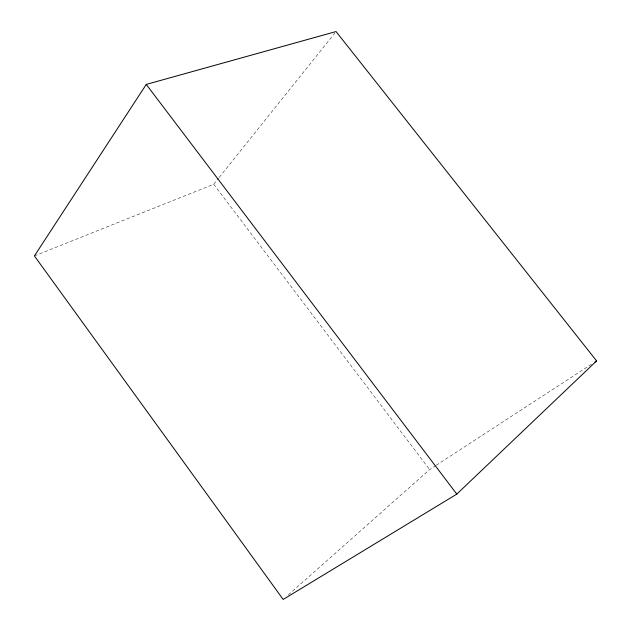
<?xml version="1.0" encoding="UTF-8"?>
<svg xmlns="http://www.w3.org/2000/svg" width="631" height="631" viewBox="0 0 631 631"><rect width="100%" height="100%" fill="white"/><g stroke="black" fill="none" stroke-linecap="round" stroke-linejoin="round"><path stroke-width="0.47" stroke-dasharray="3.15 2.37" d="M34.405 255.941L213.704 184.268L218.626 178.123M219.241 177.358L334.816 33.088M288.328 594.883L429.632 469.582L435.39 465.836M436.21 465.299L591.657 364.119M213.704 184.268L429.632 469.582"/><path stroke-width="0.95" d="M146.258 84.428L34.405 255.941L283.177 599.45L456.789 494.12L596.595 360.908L336.039 31.55L146.258 84.428L456.789 494.12M594.946 361.981L596.595 360.908"/></g></svg>
